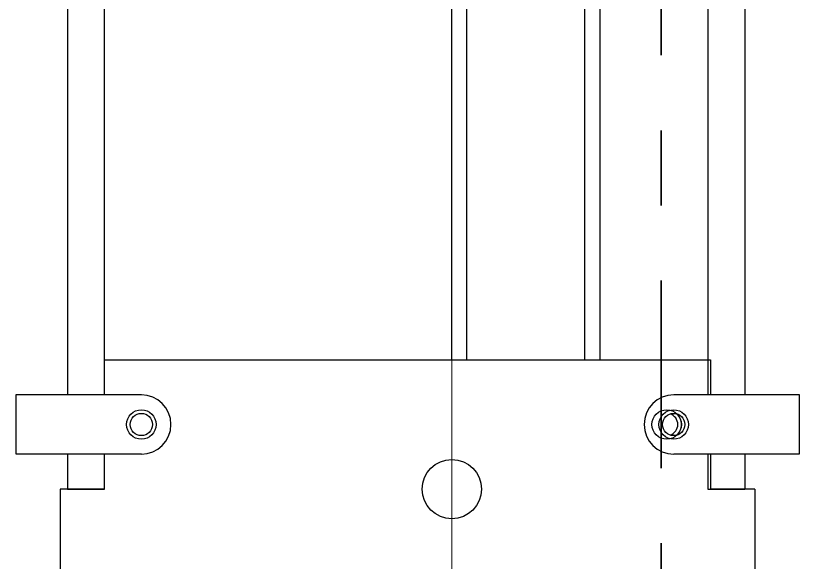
# Model space of a CAD drawing. Header units: inches. Extents: x 0.1 to 23.3, y 0.1 to 16.5.
# Drawn here: x 12.865 to 13.908, y 11.731 to 12.459 of the extents above; entities that cross this region are included whole.
import ezdxf

# ---------------------------------------------------------------- set-up
doc = ezdxf.new("R2010")
doc.units = ezdxf.units.IN
doc.header["$MEASUREMENT"] = 0
doc.linetypes.add('PHANTOM', pattern=[0.5, 0.25, -0.05, 0.05, -0.05, 0.05, -0.05])

msp = doc.modelspace()

# ---------------------------------------------------------------- linework, layer by layer
at = {"color": 7, "linetype": 'Continuous', "lineweight": 18}
msp.add_line((13.4457, 14.3563), (13.4457, 9.5415), dxfattribs=at)
at = {"color": 7, "linetype": 'PHANTOM', "lineweight": 35}
msp.add_line((13.7245, 14.3563), (13.7245, 9.5415), dxfattribs=at)
at = {"color": 7, "linetype": 'Continuous', "lineweight": 25}
for p, q in [((12.9339, 13.8214), (12.9339, 11.9538)), ((12.9831, 11.9538), (12.9831, 13.8214)), ((13.7866, 13.8214), (13.7866, 11.9538)), ((13.8358, 13.8214), (13.8358, 11.9538)), ((13.4457, 12.0006), (13.4457, 12.8434)), ((13.6425, 12.7741), (13.6425, 12.0006)), ((12.9831, 12.0006), (13.7902, 12.0006)), ((12.9831, 11.9538), (12.9831, 12.0006)), ((13.7902, 12.0006), (13.7902, 11.9538)), ((12.865, 11.9538), (12.865, 11.8751)), ((13.0323, 11.9538), (12.865, 11.9538)), ((13.9083, 11.9538), (13.741, 11.9538)), ((13.9083, 11.8751), (13.9083, 11.9538)), ((12.865, 11.8751), (13.0323, 11.8751)), ((12.9339, 11.8751), (12.9339, 11.8283)), ((12.9831, 11.8283), (12.9831, 11.8751)), ((13.741, 11.8751), (13.9083, 11.8751)), ((13.7866, 11.8751), (13.7866, 11.8283)), ((13.7902, 11.8751), (13.7902, 11.8283)), ((13.8358, 11.8751), (13.8358, 11.8283)), ((12.924, 11.8283), (12.924, 11.533)), ((12.9831, 11.8283), (12.924, 11.8283)), ((12.9339, 11.8283), (12.9831, 11.8283)), ((13.7866, 11.8283), (13.8358, 11.8283)), ((13.8492, 11.8283), (13.7902, 11.8283)), ((13.8492, 11.8283), (13.8492, 11.533))]:
    msp.add_line(p, q, dxfattribs=at)
at = {"color": 8, "linetype": 'Continuous', "lineweight": 25}
for p, q in [((13.4654, 12.8363), (13.4654, 12.0006)), ((13.6228, 12.0006), (13.6228, 12.8363))]:
    msp.add_line(p, q, dxfattribs=at)
at = {"color": 7, "linetype": 'Continuous'}
for centre in [(13.0323, 11.9144), (13.0323, 11.9144), (13.7317, 11.9144), (13.741, 11.9144)]:
    msp.add_circle(centre, 0.0197, dxfattribs=at)
at = {"color": 7, "linetype": 'Continuous', "lineweight": 25}
for centre, radius in [((13.0323, 11.9144), 0.0148), ((13.741, 11.9144), 0.0148), ((13.4457, 11.8283), 0.0394)]:
    msp.add_circle(centre, radius, dxfattribs=at)
for centre, radius, start, end in [((13.0323, 11.9144), 0.0394, 270, 90), ((13.741, 11.9144), 0.0394, 90, 270), ((13.7317, 11.9144), 0.0148, 0, 71.6521), ((13.7317, 11.9144), 0.0197, 0, 45.6238), ((13.7317, 11.9144), 0.0148, 288.3479, 0), ((13.7317, 11.9144), 0.0197, 314.3762, 0)]:
    msp.add_arc(centre, radius, start, end, dxfattribs=at)

doc.saveas('drawing.dxf')
